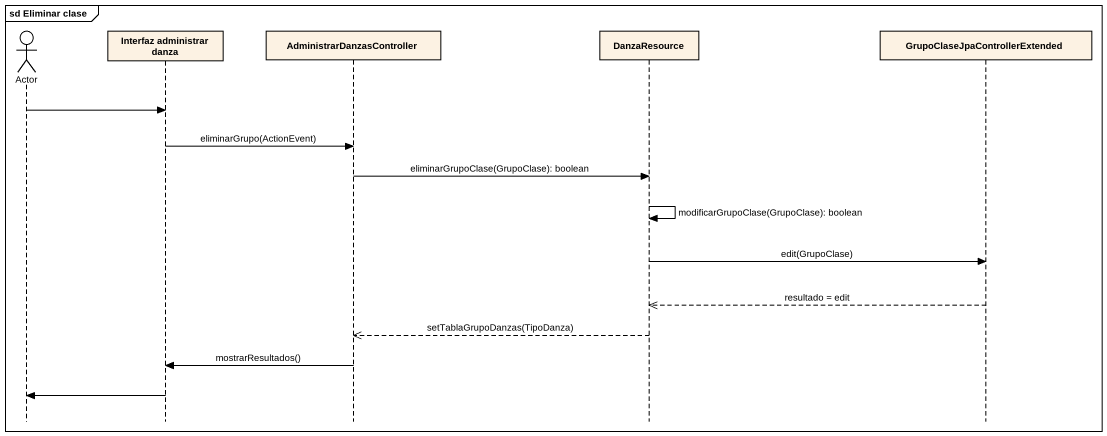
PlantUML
@startuml
mainframe sd Eliminar clase
hide footbox
actor "Actor" as Actor_
participant "Interfaz administrar danza" as Interfaz_administrar_danza
participant AdministrarDanzasController
participant DanzaResource
participant "GrupoClaseJpaControllerExtended" as GrupoClaseJpaControllerExten

Actor_ -> Interfaz_administrar_danza
Interfaz_administrar_danza -> AdministrarDanzasController : eliminarGrupo(ActionEvent)
AdministrarDanzasController -> DanzaResource : eliminarGrupoClase(GrupoClase): boolean
DanzaResource -> DanzaResource : modificarGrupoClase(GrupoClase): boolean
DanzaResource -> GrupoClaseJpaControllerExten : edit(GrupoClase)
GrupoClaseJpaControllerExten -->> DanzaResource : resultado = edit
DanzaResource -->> AdministrarDanzasController : setTablaGrupoDanzas(TipoDanza)
AdministrarDanzasController -> Interfaz_administrar_danza : mostrarResultados()
Interfaz_administrar_danza -> Actor_
@enduml
